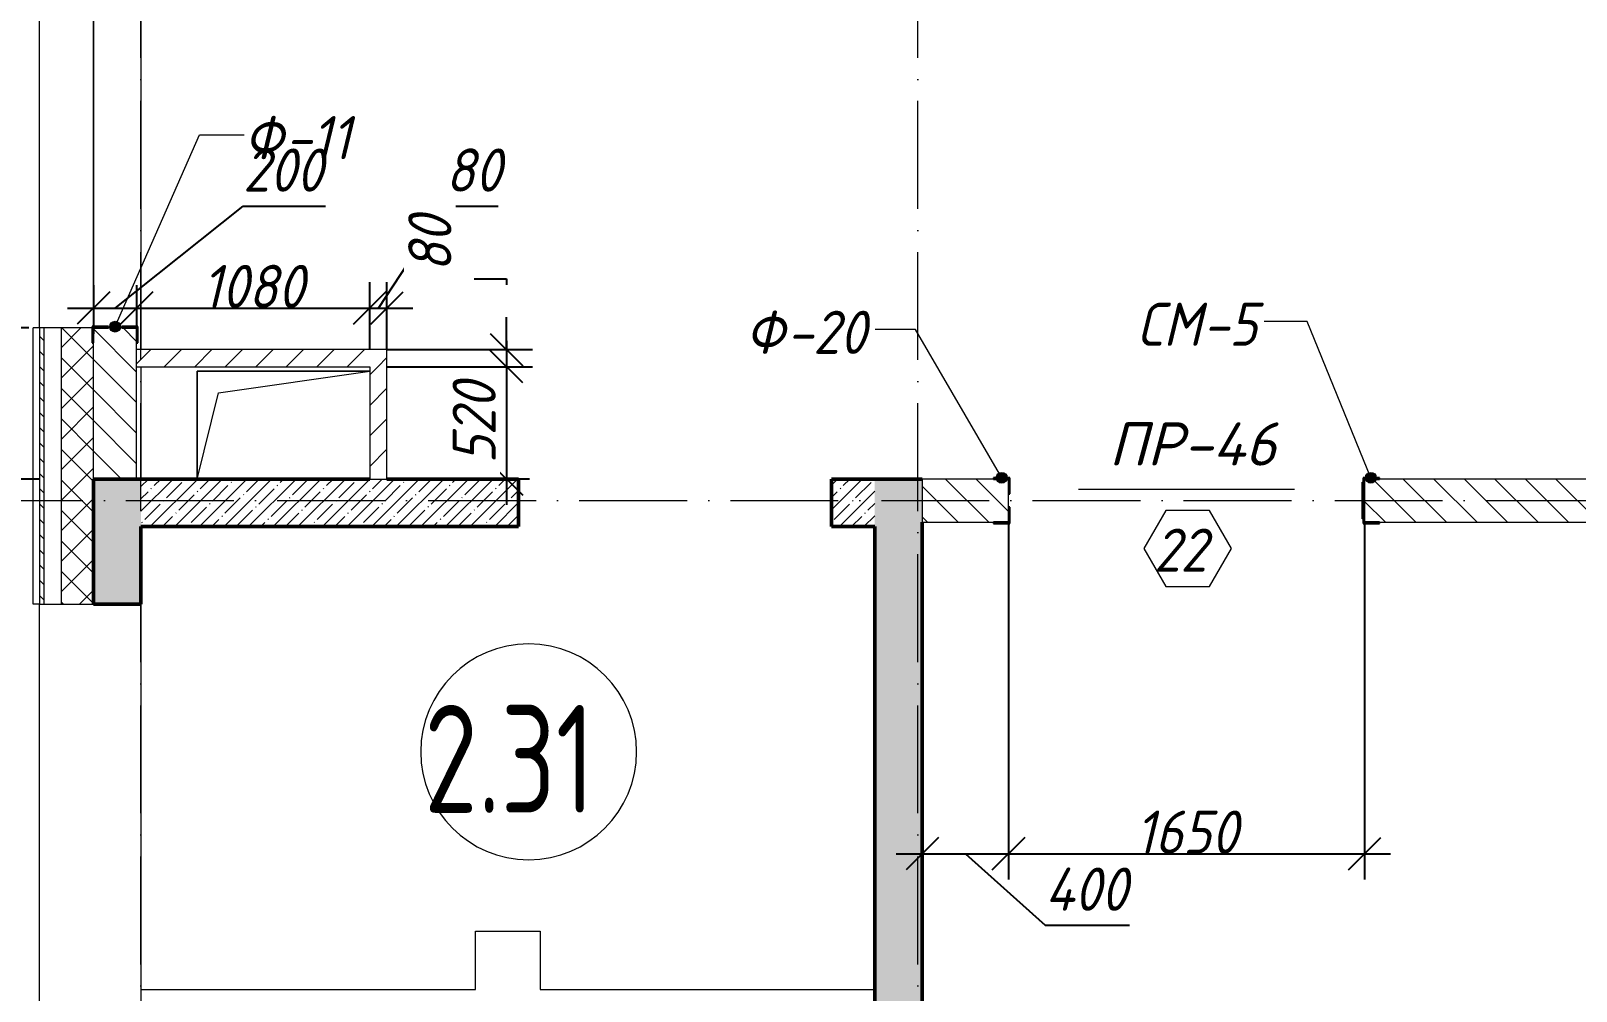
# Model space of a CAD drawing. Header units: millimetres. Extents: x -6064 to 178764, y -5836 to 29924.
# Drawn here: x -400 to 6760, y 5527 to 9976 of the extents above; entities that cross this region are included whole.
import ezdxf

# ---------------------------------------------------------------- set-up
doc = ezdxf.new("R2010")
doc.units = ezdxf.units.MM
doc.linetypes.add('50_200_ШТРИХ_1Т_ш5_п1_п1_', pattern=[700, 500, -100, 0, -100])
doc.layers.add('A-ANNO-DIMS', color=7, linetype='Continuous')
for name, color, linetype, lineweight in [('A-AREA-IDEN', 7, 'Continuous', 9), ('A-DOOR-IDEN', 7, 'Continuous', 9), ('A-FLOR', 7, 'Continuous', 9), ('A-GENM', 7, 'Continuous', 9), ('A-GENM-1', 7, 'Continuous', 25), ('A-GENM-IDEN', 7, 'Continuous', 9), ('A-WALL-3', 7, 'Continuous', 50), ('A-WALL-4', 7, 'Continuous', 9), ('A-WALL-FNSH-1', 7, 'Continuous', 9), ('A-WALL-PATT-1', 7, 'Continuous', 5), ('I-WALL', 7, 'Continuous', 5), ('Оси-1', 7, '50_200_ШТРИХ_1Т_ш5_п1_п1_', 9)]:
    doc.layers.add(name, color=color, linetype=linetype, lineweight=lineweight)
for name, color, linetype, lineweight, true_color in [('A-WALL-1', 7, 'Continuous', 13, 0xce0000), ('A-WALL-6', 7, 'Continuous', 13, 0x008000), ('A-WALL-FNSH-2', 7, 'Continuous', 13, 0xce0000), ('A-WALL-FNSH-3', 7, 'Continuous', 13, 0x008000), ('A-WALL-PATT-2', 7, 'Continuous', 5, 0xce0000), ('A-WALL-PATT-3', 7, 'Continuous', 5, 0x008000)]:
    doc.layers.add(name, color=color, linetype=linetype, lineweight=lineweight, true_color=true_color)
doc.styles.add('ISOCPEUR_I_2', font='isocpeui.ttf', dxfattribs={"width": 0.9, "height": 200})
doc.styles.add('ISOCPEUR_I_4', font='isocpeui.ttf', dxfattribs={"height": 200})
doc.styles.add('СПДС', font='ГОСТ тип А.ttf', dxfattribs={"width": 0.9})
doc.dimstyles.new('ISO-2_0_0_9К_СРЕДНИЙ', dxfattribs={"dimscale": 304.8, "dimtxt": 199.196235, "dimasz": 0.492126, "dimexe": 0.393701, "dimexo": 0, "dimgap": 0, "dimtad": 1, "dimdec": 0, "dimzin": 0, "dimdsep": 46, "dimtxsty": 'ISOCPEUR_I_2', "dimblk1": 'OBLIQUE', "dimblk2": 'OBLIQUE', "dimsah": 1, "dimcen": 0.09, "dimdle": 0.393701, "dimazin": 0, "dimtfac": 1, "dimtdec": 4, "dimtix": 1, "dimtmove": 1, "dimatfit": 3, "dimfxl": 1, "dimtvp": 1, "dimtolj": 1, "dimtzin": 0, "dimarcsym": 2})
doc.dimstyles.new('ISO-2_0_0_9К_СРЕДНИЙ_2', dxfattribs={"dimscale": 304.8, "dimtxt": 199.196235, "dimasz": 0.492126, "dimexe": 0.393701, "dimexo": 0, "dimgap": 0, "dimtad": 1, "dimdec": 0, "dimzin": 0, "dimdsep": 46, "dimtxsty": 'ISOCPEUR_I_2', "dimblk1": 'OBLIQUE', "dimblk2": 'OBLIQUE', "dimsah": 1, "dimcen": 0.09, "dimdle": 0.393701, "dimazin": 0, "dimtfac": 1, "dimtdec": 4, "dimtix": 1, "dimtmove": 0, "dimatfit": 3, "dimfxl": 1, "dimtvp": 1, "dimtolj": 1, "dimtzin": 0, "dimarcsym": 2})
doc.dimstyles.new('ISO-2_0_0_9К_СРЕДНИЙ_ФОН_1', dxfattribs={"dimscale": 304.8, "dimtxt": 199.196235, "dimasz": 0.492126, "dimexe": 0.393701, "dimexo": 0, "dimgap": 0.164042, "dimtad": 1, "dimdec": 0, "dimdsep": 46, "dimtxsty": 'ISOCPEUR_I_2', "dimblk1": 'OBLIQUE', "dimblk2": 'OBLIQUE', "dimsah": 1, "dimcen": 0.09, "dimdle": 0.393701, "dimazin": 0, "dimtfac": 1, "dimtdec": 4, "dimtix": 1, "dimtmove": 0, "dimatfit": 3, "dimfxl": 1, "dimtvp": 1, "dimtfill": 1, "dimtolj": 1, "dimtzin": 0, "dimarcsym": 2})
doc.dimstyles.new('ISO-2_0_0_9К_СРЕДНИЙ_ФОН_2', dxfattribs={"dimscale": 304.8, "dimtxt": 199.196235, "dimasz": 0.492126, "dimexe": 0.393701, "dimexo": 0, "dimgap": 0.164042, "dimtad": 1, "dimdec": 0, "dimdsep": 46, "dimtxsty": 'ISOCPEUR_I_2', "dimblk1": 'OBLIQUE', "dimblk2": 'OBLIQUE', "dimsah": 1, "dimcen": 0.09, "dimdle": 0.393701, "dimazin": 0, "dimtfac": 1, "dimtdec": 4, "dimtix": 1, "dimtmove": 1, "dimatfit": 3, "dimfxl": 1, "dimtvp": 1, "dimtfill": 1, "dimtolj": 1, "dimtzin": 0, "dimarcsym": 2})
pattern_1 = [(135, (0, 0), (-70.7107, -70.7107), [])]
pattern_2 = [(45, (0, 0), (-57.0246, 57.0246), []), (45, (57.025, 0), (-57.0246, 57.0246), [100.806, -20.161, 3.353, -16.808])]
pattern_3 = [(45, (0, 0), (-70.7107, 70.7107), [])]

# ---------------------------------------------------------------- blocks, each defined once
blk = doc.blocks.new('AR_Отверстие прямоугольное _в плите_ - AR_Отверстие прямоугольное _в плите_-24438154-АР1_1_Кладочный план 2 этажа')
at = {"layer": 'A-GENM'}
for p, q in [((400, 250), (-400, 250)), ((-400, 250), (-400, -250)), ((-300, 150), (400, 250)), ((-400, -250), (-300, 150))]:
    blk.add_line(p, q, dxfattribs=at)
blk = doc.blocks.new('Фахверк_СКБ_Уголок_Тип 2 - СМ-5_200х2480h-30007438-АР1_1_Кладочный план 2 этажа')
at = {"layer": 'A-GENM-1'}
for p, q in [((125, 156), (125, 81)), ((200, 156), (125, 156)), ((131, 81), (131, 150)), ((131, 150), (200, 150)), ((200, 150), (200, 156)), ((125, 81), (131, 81)), ((131, 19), (125, 19)), ((125, 19), (125, -56)), ((131, -50), (131, 19)), ((125, -56), (200, -56)), ((200, -50), (131, -50)), ((200, -56), (200, -50))]:
    blk.add_line(p, q, dxfattribs=at)
blk = doc.blocks.new('Стойка_Влож_Полоса боковая - Полоса-27101091-АР1_1_Кладочный план 2 этажа')
at = {"layer": 'A-GENM'}
for p, q in [((-5, 85), (0, 85)), ((-5, -85), (-5, 85)), ((0, 31), (0, -31)), ((0, -85), (-5, -85))]:
    blk.add_line(p, q, dxfattribs=at)
blk = doc.blocks.new('Фахверк_СКБ_Уголок - Ф-20_200х3960 h-29699971-АР1_1_Кладочный план 2 этажа')
at = {"layer": 'A-GENM-1'}
for p, q in [((200, 156), (125, 156)), ((125, 156), (125, 81)), ((131, 81), (131, 150)), ((131, 150), (200, 150)), ((200, 150), (200, 156)), ((125, 81), (131, 81)), ((131, 19), (125, 19)), ((125, 19), (125, -56)), ((131, -50), (131, 19)), ((125, -56), (200, -56)), ((200, -50), (131, -50)), ((200, -56), (200, -50))]:
    blk.add_line(p, q, dxfattribs=at)
blk = doc.blocks.new('Фахверк_СКБ_Уголок - Ф-11_200х2500 h-28441216-АР1_1_Кладочный план 2 этажа')
at = {"layer": 'A-GENM-1'}
for p, q in [((200, 156), (125, 156)), ((125, 156), (125, 81)), ((131, 81), (131, 150)), ((131, 150), (200, 150)), ((200, 150), (200, 156)), ((125, 81), (131, 81)), ((131, 19), (125, 19)), ((125, 19), (125, -56)), ((131, -50), (131, 19)), ((125, -56), (200, -56)), ((200, -50), (131, -50)), ((200, -56), (200, -50))]:
    blk.add_line(p, q, dxfattribs=at)
blk = doc.blocks.new('_Oblique')
at = {"color": 0, "linetype": 'ByBlock', "lineweight": -2}
blk.add_line((-0.5, -0.5), (0.5, 0.5), dxfattribs=at)
blk = doc.blocks.new('DIMBLOCK95-АР1_1_Кладочный план 2 этажа')
at = {"layer": 'A-ANNO-DIMS', "color": 0, "lineweight": -2, "transparency": 16777216}
for p, q in [((-1360.2, 7780), (-1360.2, 8720)), ((-410, 8600), (-1480.2, 8600)), ((-363.6, 7900), (-1480.2, 7900))]:
    blk.add_line(p, q, dxfattribs=at)
at = {"layer": 'Defpoints', "color": 0, "transparency": 16777216}
for p in [(-1360.2, 8600), (-410, 8600), (-363.6, 7900)]:
    blk.add_point(p, dxfattribs=at)
at = {"layer": 'A-ANNO-DIMS', "color": 0, "lineweight": -2, "transparency": 16777216, "xscale": 150, "yscale": 150, "zscale": 150}
for p, rotation in [((-1360.2, 8600), 90), ((-1360.2, 7900), 270)]:
    blk.add_blockref('_Oblique', p, dxfattribs=dict(at, rotation=rotation))
at = {"layer": 'A-ANNO-DIMS', "color": 0, "transparency": 16777216, "insert": (-1461.5, 8250), "char_height": 200, "width": 455.087, "attachment_point": 5, "rotation": 90, "style": 'ISOCPEUR_I_2'}
blk.add_mtext('\\A1;700', dxfattribs=at)
blk = doc.blocks.new('DIMBLOCK96-АР1_1_Кладочный план 2 этажа')
at = {"layer": 'A-ANNO-DIMS', "color": 0, "lineweight": -2, "transparency": 16777216}
for p, q in [((-1360.2, 8480), (-1360.2, 10820)), ((-352.7, 10700), (-1480.2, 10700)), ((-410, 8600), (-1480.2, 8600))]:
    blk.add_line(p, q, dxfattribs=at)
at = {"layer": 'Defpoints', "color": 0, "transparency": 16777216}
for p in [(-1360.2, 10700), (-352.7, 10700), (-410, 8600)]:
    blk.add_point(p, dxfattribs=at)
at = {"layer": 'A-ANNO-DIMS', "color": 0, "lineweight": -2, "transparency": 16777216, "xscale": 150, "yscale": 150, "zscale": 150}
for p, rotation in [((-1360.2, 10700), 90), ((-1360.2, 8600), 270)]:
    blk.add_blockref('_Oblique', p, dxfattribs=dict(at, rotation=rotation))
at = {"layer": 'A-ANNO-DIMS', "color": 0, "transparency": 16777216, "insert": (-1460.2, 9650), "char_height": 200, "width": 560.814, "attachment_point": 5, "rotation": 90, "style": 'ISOCPEUR_I_2'}
blk.add_mtext('\\A1;2100', dxfattribs=at)
blk = doc.blocks.new('DIMBLOCK99-АР1_1_Кладочный план 2 этажа')
at = {"layer": 'A-ANNO-DIMS', "color": 0, "lineweight": -2, "transparency": 16777216}
for p, q in [((4130, 7700), (4130, 6043.9)), ((3730, 6269.9), (3730, 6043.9)), ((3610, 6163.9), (4250, 6163.9)), ((3930, 6163.9), (4299.2, 5833)), ((4299.2, 5833), (4690.4, 5833))]:
    blk.add_line(p, q, dxfattribs=at)
at = {"layer": 'Defpoints', "color": 0, "transparency": 16777216}
for p in [(4130, 7700), (3730, 6269.9), (4130, 6163.9)]:
    blk.add_point(p, dxfattribs=at)
at = {"layer": 'A-ANNO-DIMS', "color": 0, "lineweight": -2, "transparency": 16777216, "xscale": 150, "yscale": 150, "zscale": 150, "rotation": 180}
blk.add_blockref('_Oblique', (3730, 6163.9), dxfattribs=at)
at = {"layer": 'A-ANNO-DIMS', "color": 0, "lineweight": -2, "transparency": 16777216, "xscale": 150, "yscale": 150, "zscale": 150}
blk.add_blockref('_Oblique', (4130, 6163.9), dxfattribs=at)
at = {"layer": 'A-ANNO-DIMS', "color": 0, "transparency": 16777216, "insert": (4299.2, 6099.7), "char_height": 200, "width": 473.474, "attachment_point": 1, "line_spacing_factor": 1.149209, "style": 'ISOCPEUR_I_2'}
blk.add_mtext('\\A1;400', dxfattribs=at)
blk = doc.blocks.new('DIMBLOCK100-АР1_1_Кладочный план 2 этажа')
at = {"layer": 'A-ANNO-DIMS', "color": 0, "lineweight": -2, "transparency": 16777216}
for p, q in [((4130, 7700), (4130, 6043.9)), ((5780, 7700), (5780, 6043.9)), ((4010, 6163.9), (5900, 6163.9))]:
    blk.add_line(p, q, dxfattribs=at)
at = {"layer": 'Defpoints', "color": 0, "transparency": 16777216}
for p in [(4130, 7700), (5780, 7700), (5780, 6163.9)]:
    blk.add_point(p, dxfattribs=at)
at = {"layer": 'A-ANNO-DIMS', "color": 0, "lineweight": -2, "transparency": 16777216, "xscale": 150, "yscale": 150, "zscale": 150, "rotation": 180}
blk.add_blockref('_Oblique', (4130, 6163.9), dxfattribs=at)
at = {"layer": 'A-ANNO-DIMS', "color": 0, "lineweight": -2, "transparency": 16777216, "xscale": 150, "yscale": 150, "zscale": 150}
blk.add_blockref('_Oblique', (5780, 6163.9), dxfattribs=at)
at = {"layer": 'A-ANNO-DIMS', "color": 0, "transparency": 16777216, "insert": (4955, 6263.9), "char_height": 200, "width": 560.814, "attachment_point": 5, "style": 'ISOCPEUR_I_2'}
blk.add_mtext('\\A1;1650', dxfattribs=at)
blk = doc.blocks.new('AAR_СКБ_Марка_Двери_Перемычка и проем - Марка перемычки и проема-25306769-АР1_1_Кладочный план 2 этажа')
at = {"layer": 'A-DOOR-IDEN'}
for p, q in [((-5, 0), (5, 0)), ((-0.968, -0.984), (-1.986, -2.747)), ((1.067, -0.984), (-0.968, -0.984)), ((2.085, -2.747), (1.067, -0.984)), ((-1.986, -2.747), (-0.968, -4.509)), ((1.067, -4.509), (2.085, -2.747)), ((-0.968, -4.509), (1.067, -4.509))]:
    blk.add_line(p, q, dxfattribs=at)
blk = doc.blocks.new('DIMBLOCK537-АР1_1_Кладочный план 2 этажа')
at = {"layer": 'A-ANNO-DIMS', "color": 0, "lineweight": -2, "transparency": 16777216}
for p, q in [((-10, 8692.3), (582.8, 9164.9)), ((582.8, 9164.9), (965.1, 9164.9)), ((-110, 8798.4), (-110, 8572.3)), ((90, 8798.4), (90, 8572.3)), ((-230, 8692.3), (210, 8692.3))]:
    blk.add_line(p, q, dxfattribs=at)
at = {"layer": 'Defpoints', "color": 0, "transparency": 16777216}
for p in [(-110, 8798.4), (90, 8798.4), (90, 8692.3)]:
    blk.add_point(p, dxfattribs=at)
at = {"layer": 'A-ANNO-DIMS', "color": 0, "lineweight": -2, "transparency": 16777216, "xscale": 150, "yscale": 150, "zscale": 150, "rotation": 180}
blk.add_blockref('_Oblique', (-110, 8692.3), dxfattribs=at)
at = {"layer": 'A-ANNO-DIMS', "color": 0, "lineweight": -2, "transparency": 16777216, "xscale": 150, "yscale": 150, "zscale": 150}
blk.add_blockref('_Oblique', (90, 8692.3), dxfattribs=at)
at = {"layer": 'A-ANNO-DIMS', "color": 0, "transparency": 16777216, "insert": (582.8, 9431.6), "char_height": 200, "width": 455.087, "attachment_point": 1, "line_spacing_factor": 1.149209, "style": 'ISOCPEUR_I_2'}
blk.add_mtext('\\A1;200', dxfattribs=at)
blk = doc.blocks.new('DIMBLOCK538-АР1_1_Кладочный план 2 этажа')
at = {"layer": 'A-ANNO-DIMS', "color": 0, "lineweight": -2, "transparency": 16777216}
for p, q in [((1170, 8501.1), (1170, 8812.3)), ((90, 8798.4), (90, 8572.3)), ((-30, 8692.3), (1290, 8692.3))]:
    blk.add_line(p, q, dxfattribs=at)
at = {"layer": 'Defpoints', "color": 0, "transparency": 16777216}
for p in [(90, 8798.4), (1170, 8692.3), (1170, 8501.1)]:
    blk.add_point(p, dxfattribs=at)
at = {"layer": 'A-ANNO-DIMS', "color": 0, "lineweight": -2, "transparency": 16777216, "xscale": 150, "yscale": 150, "zscale": 150, "rotation": 180}
blk.add_blockref('_Oblique', (90, 8692.3), dxfattribs=at)
at = {"layer": 'A-ANNO-DIMS', "color": 0, "lineweight": -2, "transparency": 16777216, "xscale": 150, "yscale": 150, "zscale": 150}
blk.add_blockref('_Oblique', (1170, 8692.3), dxfattribs=at)
at = {"layer": 'A-ANNO-DIMS', "color": 0, "transparency": 16777216, "insert": (630, 8792.3), "char_height": 200, "width": 560.814, "attachment_point": 5, "style": 'ISOCPEUR_I_2'}
blk.add_mtext('\\A1;1080', dxfattribs=at)
blk = doc.blocks.new('DIMBLOCK539-АР1_1_Кладочный план 2 этажа')
at = {"layer": 'A-ANNO-DIMS', "color": 0, "lineweight": -2, "transparency": 16777216}
for p, q in [((1210, 8692.3), (1521.2, 9164.9)), ((1521.2, 9164.9), (1765, 9164.9)), ((1170, 8501.1), (1170, 8812.3)), ((1250, 8500), (1250, 8812.3)), ((1050, 8692.3), (1370, 8692.3))]:
    blk.add_line(p, q, dxfattribs=at)
at = {"layer": 'Defpoints', "color": 0, "transparency": 16777216}
for p in [(1250, 8692.3), (1170, 8501.1), (1250, 8500)]:
    blk.add_point(p, dxfattribs=at)
at = {"layer": 'A-ANNO-DIMS', "color": 0, "lineweight": -2, "transparency": 16777216, "xscale": 150, "yscale": 150, "zscale": 150, "rotation": 180}
blk.add_blockref('_Oblique', (1170, 8692.3), dxfattribs=at)
at = {"layer": 'A-ANNO-DIMS', "color": 0, "lineweight": -2, "transparency": 16777216, "xscale": 150, "yscale": 150, "zscale": 150}
blk.add_blockref('_Oblique', (1250, 8692.3), dxfattribs=at)
at = {"layer": 'A-ANNO-DIMS', "color": 0, "transparency": 16777216, "insert": (1521.2, 9431.6), "char_height": 200, "width": 303.391, "attachment_point": 1, "line_spacing_factor": 1.149209, "style": 'ISOCPEUR_I_2'}
blk.add_mtext('\\A1;80', dxfattribs=at)
blk = doc.blocks.new('DIMBLOCK540-АР1_1_Кладочный план 2 этажа')
at = {"layer": 'A-ANNO-DIMS', "color": 0, "lineweight": -2, "transparency": 16777216}
for p, q in [((1653.8, 8827.8), (1803.8, 8827.8)), ((1803.8, 8827.8), (1803.8, 8800)), ((1803.8, 8500), (1803.8, 8650)), ((1250, 8500), (1923.8, 8500)), ((1803.8, 8500), (1803.8, 8420)), ((1253, 8420), (1923.8, 8420)), ((1803.8, 8420), (1803.8, 8270))]:
    blk.add_line(p, q, dxfattribs=at)
at = {"layer": 'Defpoints', "color": 0, "transparency": 16777216}
for p in [(1250, 8500), (1253, 8420), (1803.8, 8420)]:
    blk.add_point(p, dxfattribs=at)
at = {"layer": 'A-ANNO-DIMS', "color": 0, "lineweight": -2, "transparency": 16777216, "xscale": 150, "yscale": 150, "zscale": 150}
for p, rotation in [((1803.8, 8500), 270), ((1803.8, 8420), 90)]:
    blk.add_blockref('_Oblique', p, dxfattribs=dict(at, rotation=rotation))
at = {"layer": 'A-ANNO-DIMS', "color": 0, "transparency": 16777216, "insert": (1348.6, 8859.5), "char_height": 200, "width": 303.391, "attachment_point": 1, "rotation": 90, "line_spacing_factor": 1.149209, "style": 'ISOCPEUR_I_2', "bg_fill": 3, "box_fill_scale": 1.1, "bg_fill_color": 256, "bg_fill_true_color": 13158600, "bg_fill_transparency": 0}
blk.add_mtext('\\A1;80', dxfattribs=at)
blk = doc.blocks.new('DIMBLOCK541-АР1_1_Кладочный план 2 этажа')
at = {"layer": 'A-ANNO-DIMS', "color": 0, "lineweight": -2, "transparency": 16777216}
for p, q in [((1803.8, 8540), (1803.8, 7780)), ((1253, 8420), (1923.8, 8420)), ((1909.9, 7900), (1683.8, 7900))]:
    blk.add_line(p, q, dxfattribs=at)
at = {"layer": 'Defpoints', "color": 0, "transparency": 16777216}
for p in [(1253, 8420), (1909.9, 7900)]:
    blk.add_point(p, dxfattribs=at)
at = {"layer": 'A-ANNO-DIMS', "color": 0, "lineweight": -2, "transparency": 16777216, "xscale": 150, "yscale": 150, "zscale": 150}
for p, rotation in [((1803.8, 8420), 90), ((1803.8, 7900), 270)]:
    blk.add_blockref('_Oblique', p, dxfattribs=dict(at, rotation=rotation))
at = {"layer": 'A-ANNO-DIMS', "color": 0, "transparency": 16777216, "insert": (1653.8, 8160), "char_height": 200, "width": 455.087, "attachment_point": 5, "rotation": 90, "style": 'ISOCPEUR_I_2', "bg_fill": 3, "box_fill_scale": 1.1, "bg_fill_color": 256, "bg_fill_true_color": 13158600, "bg_fill_transparency": 0}
blk.add_mtext('\\A1;520', dxfattribs=at)
at = {"layer": 'Defpoints', "color": 0, "transparency": 16777216}
blk.add_point((1803.8, 7900), dxfattribs=at)
blk = doc.blocks.new('Марка_Помещения - Номер-25198446-Объем проектирования 2 этажа')
at = {"layer": 'A-AREA-IDEN'}
for start, end in [(360, 180), (180, 360)]:
    blk.add_arc((0, 0), 2.5, start, end, dxfattribs=at)

msp = doc.modelspace()

# ---------------------------------------------------------------- hatches: boundary and pattern name
at = {"layer": 'A-GENM-IDEN'}
h = msp.add_hatch(color=256, dxfattribs=at)
edge = h.paths.add_edge_path(flags=0)
edge.add_arc((-10, 8606), 25, 0, 360)
h = msp.add_hatch(color=256, dxfattribs=at)
edge = h.paths.add_edge_path(flags=0)
edge.add_arc((4098.5, 7906), 25, 0, 360)
h = msp.add_hatch(color=256, dxfattribs=at)
edge = h.paths.add_edge_path(flags=0)
edge.add_arc((5809, 7906), 25, 0, 360)
at = {"layer": 'A-WALL-PATT-1'}
h = msp.add_hatch(dxfattribs=at)
h.set_pattern_fill('FP_23', color=256, style=0, pattern_type=2)
h.set_pattern_definition([(135, (0, 0), (-35.35534, -35.35534), [])])
h.paths.add_polyline_path([(-360, -330), (-340, -330), (-340, 5220), (-360, 5220), (-360, -250)], flags=0)
h.paths.add_polyline_path([(-360, 7320), (-340, 7320), (-340, 8600), (-360, 8600)], flags=0)
h.paths.add_polyline_path([(-340, 10700), (-340, 11600), (-360, 11600), (-360, 10700)], flags=0)
h.paths.add_polyline_path([(-360, 13200), (-340, 13200), (-340, 15353), (-360, 15353), (-360, 15097.8)], flags=0)
h = msp.add_hatch(dxfattribs=at)
h.set_pattern_fill('FP_11', color=256, style=0, pattern_type=2)
h.set_pattern_definition([(45, (0, 0), (-70.7107, 70.7107), []), (135, (0, 0), (-70.7107, -70.7107), [])])
h.paths.add_polyline_path([(-260, -100), (-110, -100), (-110, 5220), (-260, 5220), (-260, 110.9)], flags=0)
h.paths.add_polyline_path([(-260, 7320), (-110, 7320), (-110, 8531), (-116, 8531), (-116, 8600), (-260, 8600), (-260, 8531)], flags=0)
h.paths.add_polyline_path([(-116, 10700), (-116, 10769), (-110, 10769), (-110, 11531), (-116, 11531), (-116, 11600), (-260, 11600), (-260, 10700)], flags=0)
h.paths.add_polyline_path([(-116, 13200), (-116, 13269), (-110, 13269), (-110, 15350), (-260, 15350), (-260, 13200)], flags=0)
h = msp.add_hatch(dxfattribs=at)
h.set_pattern_fill('FP_7', color=256, style=0, pattern_type=2)
h.set_pattern_definition(pattern_2)
h.paths.add_polyline_path([(-110, -100), (110, -100), (110, 5220), (-110, 5220), (-110, 110.9)], flags=0)
h.paths.add_polyline_path([(110, 7320), (110, 7900), (-110, 7900), (-110, 7320), (-99.6, 7320)], flags=0)
h = msp.add_hatch(dxfattribs=at)
h.set_pattern_fill('FP_7', color=256, style=0, pattern_type=2)
h.set_pattern_definition(pattern_2)
h.paths.add_polyline_path([(3310, 7680), (3510, 7680), (3510, 7900), (3310, 7900)], flags=0)
h.paths.add_polyline_path([(1860, 7680), (1860, 7900), (110, 7900), (110, 7680), (1432.7, 7680)], flags=0)
h = msp.add_hatch(dxfattribs=at)
h.set_pattern_fill('FP_7', color=256, style=0, pattern_type=2)
h.set_pattern_definition(pattern_2)
h.paths.add_polyline_path([(3730, -100), (3730, 7900), (3510, 7900), (3510, -100)], flags=0)
at = {"layer": 'A-WALL-PATT-2'}
h = msp.add_hatch(dxfattribs=at)
h.set_pattern_fill('FP_22', color=256, style=0, pattern_type=2)
h.set_pattern_definition(pattern_1)
h.paths.add_polyline_path([(-110, 7900), (90, 7900), (90, 8600), (-110, 8600), (-110, 8531)], flags=0)
h.paths.add_polyline_path([(-110, 10700), (90, 10700), (90, 10899), (-110, 10899), (-110, 10769)], flags=0)
h = msp.add_hatch(dxfattribs=at)
h.set_pattern_fill('FP_22', color=256, style=0, pattern_type=2)
h.set_pattern_definition(pattern_1)
h.paths.add_polyline_path([(7660, 7700), (7660, 7900), (5780, 7900), (5780, 7700), (7561.7, 7700)], flags=0)
h.paths.add_polyline_path([(3730, 7700), (4130, 7700), (4130, 7900), (3730, 7900), (3730, 7769)], flags=0)
at = {"layer": 'A-WALL-PATT-3'}
h = msp.add_hatch(dxfattribs=at)
h.set_pattern_fill('FP_24', color=256, style=0, pattern_type=2)
h.set_pattern_definition(pattern_3)
h.paths.add_polyline_path([(1250, 8420), (1250, 8500), (90, 8500), (90, 8420), (1170, 8420)], flags=0)
h = msp.add_hatch(dxfattribs=at)
h.set_pattern_fill('FP_24', color=256, style=0, pattern_type=2)
h.set_pattern_definition(pattern_3)
h.paths.add_polyline_path([(1170, 7900), (1250, 7900), (1250, 8420), (1170, 8420)], flags=0)

# ---------------------------------------------------------------- linework, layer by layer
at = {"layer": 'A-FLOR'}
for p, q in [((370, 8400), (1170, 8400)), ((370, 7900), (370, 8400)), ((1660, 5535), (1660, 5805)), ((1660, 5805), (1960, 5805)), ((1960, 5805), (1960, 5535)), ((110, 5535), (1660, 5535)), ((1960, 5535), (3510, 5535))]:
    msp.add_line(p, q, dxfattribs=at)
at = {"layer": 'A-GENM-IDEN'}
for p, q in [((-10, 8606), (380.7, 9494.1)), ((380.7, 9494.1), (588, 9494.1)), ((3699.1, 8592.3), (3512.5, 8592.3)), ((4098.5, 7906), (3699.1, 8592.3)), ((5513.6, 8629.6), (5315.1, 8629.6)), ((5809, 7906), (5513.6, 8629.6))]:
    msp.add_line(p, q, dxfattribs=at)
for centre in [(-10, 8606), (4098.5, 7906), (5809, 7906)]:
    msp.add_circle(centre, 25, dxfattribs=at)
at = {"layer": 'A-WALL-1'}
for p, q in [((21, 8600), (-41, 8600)), ((90, 7900), (90, 8531)), ((3730, 7900), (3730, 7700))]:
    msp.add_line(p, q, dxfattribs=at)
at = {"layer": 'A-WALL-3'}
for p, q in [((-110, 7900), (-110, 7320)), ((1170, 7900), (-110, 7900)), ((1860, 7900), (1250, 7900)), ((1860, 7680), (1860, 7900)), ((3730, 7900), (3310, 7900)), ((3310, 7900), (3310, 7680)), ((110, 7320), (110, 7680)), ((110, 7680), (1860, 7680)), ((3310, 7680), (3510, 7680)), ((3510, 7680), (3510, 120)), ((3730, -100), (3730, 7700)), ((-110, 7320), (110, 7320))]:
    msp.add_line(p, q, dxfattribs=at)
at = {"layer": 'A-WALL-4'}
for p, q in [((-360, 8600), (-360, 10700)), ((-110, 10694), (-110, 8606)), ((-116, 8600), (-340, 8600)), ((-340, 8600), (-340, 7320)), ((-260, 8600), (-260, 7320)), ((-110, 7900), (-110, 8531)), ((-360, 5220), (-360, 7320)), ((-340, 7320), (-110, 7320))]:
    msp.add_line(p, q, dxfattribs=at)
at = {"layer": 'A-WALL-6'}
msp.add_line((1170, 7900), (1250, 7900), dxfattribs=at)
at = {"layer": 'A-WALL-FNSH-1'}
for p, q in [((-340, 8600), (-360, 8600)), ((-360, 8600), (-360, 7320)), ((-360, 7320), (-340, 7320))]:
    msp.add_line(p, q, dxfattribs=at)
at = {"layer": 'A-WALL-FNSH-2'}
for p, q in [((4061, 7900), (3730, 7900)), ((7660, 7900), (5849, 7900)), ((4130, 7769), (4130, 7831)), ((5780, 7831), (5780, 7769)), ((3730, 7700), (4061, 7700)), ((5849, 7700), (7660, 7700))]:
    msp.add_line(p, q, dxfattribs=at)
at = {"layer": 'A-WALL-FNSH-3'}
for p, q in [((1250, 8500), (90, 8500)), ((1250, 7900), (1250, 8500)), ((90, 8420), (1170, 8420)), ((1170, 8420), (1170, 7900))]:
    msp.add_line(p, q, dxfattribs=at)
at = {"layer": 'I-WALL'}
for p, q in [((110, 10900), (110, 8500)), ((-110, 8606), (-110, 10694)), ((-390, 7320), (-390, 8600)), ((-360, 8600), (-390, 8600)), ((110, 8420), (110, 7900)), ((-360, 7320), (-390, 7320)), ((110, 7320), (110, 5220))]:
    msp.add_line(p, q, dxfattribs=at)
at = {"layer": 'Оси-1'}
for p, q in [((110, -4150), (110, 28636.9)), ((3710, -4150), (3710, 28636.9)), ((-4160, 7800), (125951.6, 7800))]:
    msp.add_line(p, q, dxfattribs=at)

# ---------------------------------------------------------------- block references
at = {"layer": 'A-AREA-IDEN', "xscale": 199.9999999999999, "yscale": 199.9999999999999, "zscale": 199.9999999999999}
msp.add_blockref('Марка_Помещения - Номер-25198446-Объем проектирования 2 этажа', (1906.5, 6636.2), dxfattribs=at)
at = {"layer": 'A-DOOR-IDEN', "xscale": 99.99999999999993, "yscale": 99.99999999999993, "zscale": 99.99999999999993}
msp.add_blockref('AAR_СКБ_Марка_Двери_Перемычка и проем - Марка перемычки и проема-25306769-АР1_1_Кладочный план 2 этажа', (4955, 7853.1), dxfattribs=at)
at = {"layer": 'A-GENM'}
for name, p in [('AR_Отверстие прямоугольное _в плите_ - AR_Отверстие прямоугольное _в плите_-24438154-АР1_1_Кладочный план 2 этажа', (770, 8150)), ('Стойка_Влож_Полоса боковая - Полоса-27101091-АР1_1_Кладочный план 2 этажа', (5774, 7800))]:
    msp.add_blockref(name, p, dxfattribs=at)
at = {"layer": 'A-GENM-1'}
for name, p, rotation in [('Фахверк_СКБ_Уголок - Ф-11_200х2500 h-28441216-АР1_1_Кладочный план 2 этажа', (-60, 8731), 269.9999999999999), ('Фахверк_СКБ_Уголок - Ф-20_200х3960 h-29699971-АР1_1_Кладочный план 2 этажа', (4261, 7850), 180)]:
    msp.add_blockref(name, p, dxfattribs=dict(at, rotation=rotation))
msp.add_blockref('Фахверк_СКБ_Уголок_Тип 2 - СМ-5_200х2480h-30007438-АР1_1_Кладочный план 2 этажа', (5649, 7750), dxfattribs=at)

# ---------------------------------------------------------------- texts
at = {"layer": 'A-AREA-IDEN', "insert": (1422.7, 6853.4), "char_height": 500, "width": 1212.151, "attachment_point": 1, "style": 'СПДС'}
msp.add_mtext('2.31', dxfattribs=at)
at = {"layer": 'A-DOOR-IDEN', "insert": (4803.1, 7670.5), "char_height": 200, "width": 317.468, "attachment_point": 1, "style": 'ISOCPEUR_I_2'}
msp.add_mtext('22', dxfattribs=at)
at = {"layer": 'A-GENM-IDEN', "char_height": 200, "attachment_point": 1}
for s, insert, width, style in [('\\fISOCPEUR|b0|i1|c204|p34|;\\W.9;Ф', (588, 9581.8), 230.886, 'ISOCPEUR_I_2'), ('-11', (778.5, 9581.8), 389.62, 'ISOCPEUR_I_2'), ('\\fISOCPEUR|b0|i1|c204|p34|;\\W.9;Ф', (2911.1, 8679.9), 230.886, 'ISOCPEUR_I_2'), ('-20', (3101.6, 8679.9), 476.202, 'ISOCPEUR_I_2'), ('СМ', (4725.7, 8717.2), 367.975, 'ISOCPEUR_I_2'), ('-5', (5029.3, 8717.2), 317.468, 'ISOCPEUR_I_2'), ('ПР', (4594.6, 8162.4), 416.877, 'ISOCPEUR_I_4'), ('-46', (4938.6, 8162.4), 561.181, 'ISOCPEUR_I_4')]:
    msp.add_mtext(s, dxfattribs=dict(at, insert=insert, width=width, style=style))

# ---------------------------------------------------------------- dimensions: what is measured, and where the dimension line sits
at = {"layer": 'A-ANNO-DIMS'}
for base, p1, p2, override, picture, middle in [((-1360.2, 10700), (-410, 8600), (-352.7, 10700), {"dimpost": '<>', "dimfxl": 2100.782645}, 'DIMBLOCK96-АР1_1_Кладочный план 2 этажа', (-1460.2, 9650)), ((-1360.2, 8600), (-363.6, 7900), (-410, 8600), {"dimpost": '<>', "dimfxl": 701.537196}, 'DIMBLOCK95-АР1_1_Кладочный план 2 этажа', (-1461.5, 8250))]:
    dim = msp.add_linear_dim(base=base, p1=p1, p2=p2, angle=90, dimstyle='ISO-2_0_0_9К_СРЕДНИЙ_2', override=override, dxfattribs=at)
    dim.commit()
    dim.dimension.update_dxf_attribs({"geometry": picture, "text_midpoint": middle})
for base, p1, p2, override, picture, middle in [((90, 8692.3), (-110, 8798.4), (90, 8798.4), {"dimpost": '<>', "dimfxl": 200}, 'DIMBLOCK537-АР1_1_Кладочный план 2 этажа', (582.8, 9164.9)), ((1250, 8692.3), (1170, 8501.1), (1250, 8500), {"dimpost": '<>', "dimfxl": 80.007602}, 'DIMBLOCK539-АР1_1_Кладочный план 2 этажа', (1521.2, 9164.9)), ((4130, 6163.9), (3730, 6269.9), (4130, 7700), {"dimpost": '<>', "dimfxl": 1484.960591}, 'DIMBLOCK99-АР1_1_Кладочный план 2 этажа', (4299.2, 5833))]:
    dim = msp.add_linear_dim(base=base, p1=p1, p2=p2, dimstyle='ISO-2_0_0_9К_СРЕДНИЙ', override=override, dxfattribs=at)
    dim.commit()
    dim.dimension.update_dxf_attribs({"geometry": picture, "text_midpoint": middle, "dimtype": 160})
for base, p1, p2, override, picture, middle in [((1170, 8692.3), (90, 8798.4), (1170, 8501.1), {"dimpost": '<>', "dimfxl": 1120.158911}, 'DIMBLOCK538-АР1_1_Кладочный план 2 этажа', (630, 8792.3)), ((5780, 6163.9), (4130, 7700), (5780, 7700), {"dimpost": '<>', "dimfxl": 1650}, 'DIMBLOCK100-АР1_1_Кладочный план 2 этажа', (4955, 6263.9))]:
    dim = msp.add_linear_dim(base=base, p1=p1, p2=p2, dimstyle='ISO-2_0_0_9К_СРЕДНИЙ_2', override=override, dxfattribs=at)
    dim.commit()
    dim.dimension.update_dxf_attribs({"geometry": picture, "text_midpoint": middle})

# ---------------------------------------------------------------- next in the draw order: dimensions: what is measured, and where the dimension line sits
dim = msp.add_linear_dim(base=(1803.8, 8420), p1=(1250, 8500), p2=(1253, 8420), angle=90, dimstyle='ISO-2_0_0_9К_СРЕДНИЙ_ФОН_2', override={"dimpost": '<>', "dimfxl": 80.058043}, dxfattribs=at)
dim.commit()
dim.dimension.update_dxf_attribs({"geometry": 'DIMBLOCK540-АР1_1_Кладочный план 2 этажа', "text_midpoint": (1625.9, 8827.8), "dimtype": 160, "text_rotation": 90})

# ---------------------------------------------------------------- next in the draw order: dimensions: what is measured, and where the dimension line sits
dim = msp.add_linear_dim(base=(1803.8, 7900), p1=(1253, 8420), p2=(1909.9, 7900), angle=90, dimstyle='ISO-2_0_0_9К_СРЕДНИЙ_ФОН_1', override={"dimpost": '<>', "dimfxl": 837.747788}, dxfattribs=at)
dim.commit()
dim.dimension.update_dxf_attribs({"geometry": 'DIMBLOCK541-АР1_1_Кладочный план 2 этажа', "text_midpoint": (1653.8, 8160)})

doc.saveas('drawing.dxf')
